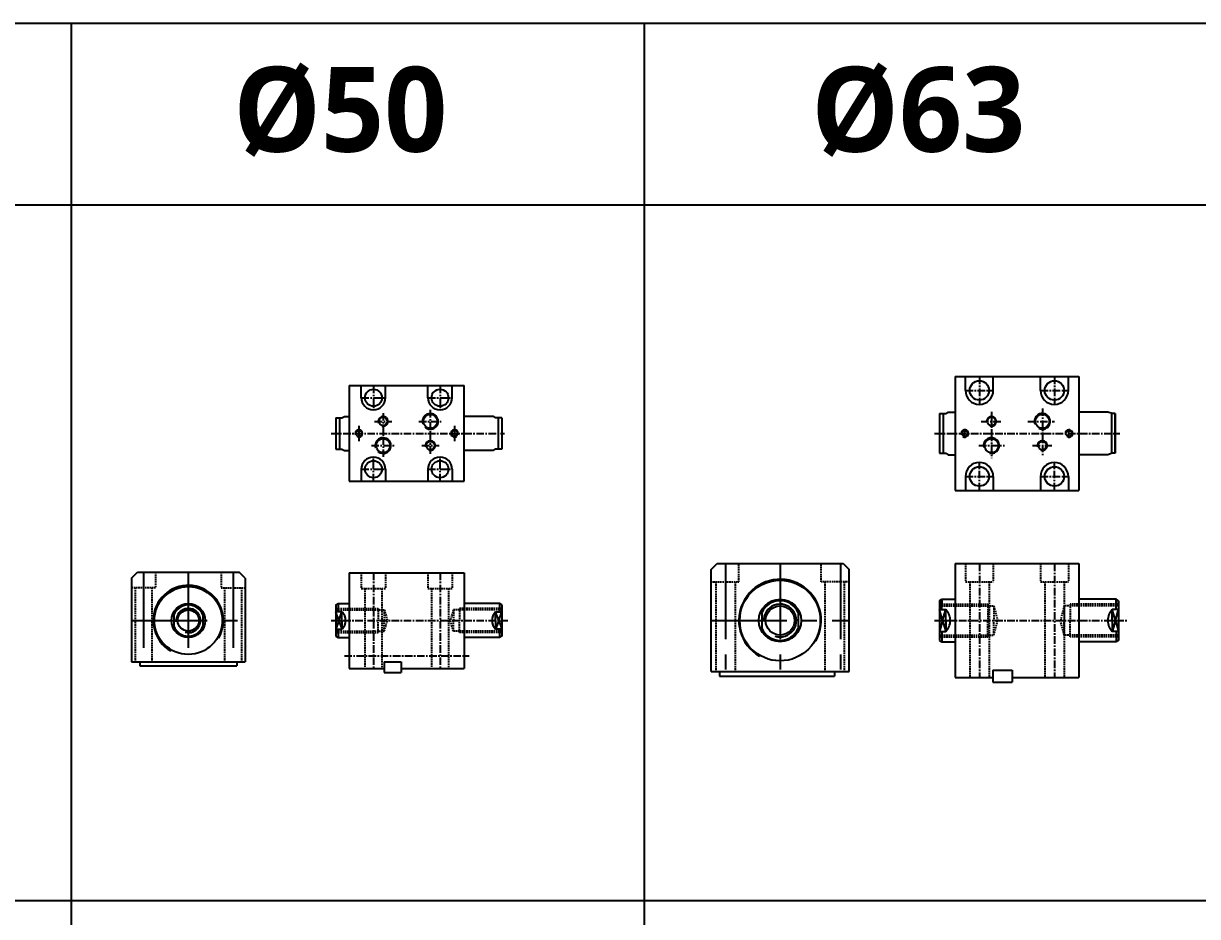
# Model space of a CAD drawing. Extents: x 0 to 3832, y 0 to 1298.
# Drawn here: x 1040 to 2009, y 561 to 1298 of the extents above; entities that cross this region are included whole.
import ezdxf

# ---------------------------------------------------------------- set-up
doc = ezdxf.new("R2010")
doc.units = 0
doc.header["$LTSCALE"] = 5
doc.header["$MEASUREMENT"] = 0
doc.header["$PDMODE"] = 34
for name, pattern in [('CENTER', [2, 1.25, -0.25, 0.25, -0.25]), ('CENTERX2', [4, 2.5, -0.5, 0.5, -0.5]), ('HIDDEN', [0.375, 0.25, -0.125])]:
    doc.linetypes.add(name, pattern=pattern)
doc.layers.get('0').update_dxf_attribs({"linetype": 'CONTINUOUS'})
doc.layers.get('Defpoints').update_dxf_attribs({"linetype": 'CONTINUOUS'})
for name, color, linetype in [('CEN', 1, 'CENTERX2'), ('CL', 1, 'CENTER'), ('HIDDEN', 2, 'HIDDEN'), ('ML', 3, 'CONTINUOUS')]:
    doc.layers.add(name, color=color, linetype=linetype)
doc.styles.add('문자', font='romans.shx')

msp = doc.modelspace()

# ---------------------------------------------------------------- linework, layer by layer
for p, q in [((2594, 1298), (0, 1298)), ((1079.26, 574), (1079.26, 1298)), ((1552.5, 574), (1552.5, 1298)), ((2594, 1148), (0, 1148)), ((1318.5, 989.16), (1318.5, 999.16)), ((1338.5, 989.16), (1338.5, 999.16)), ((1373.5, 989.16), (1373.5, 999.16)), ((1393.5, 989.16), (1393.5, 999.16)), ((1403.5, 920.16), (1403.5, 999.16)), ((1808.93, 1006.66), (1808.93, 973.16)), ((1808.93, 1006.66), (1910.93, 1006.66)), ((1817.43, 995.16), (1817.43, 1006.66)), ((1840.43, 995.16), (1840.43, 1006.66)), ((1879.43, 995.16), (1879.43, 1006.66)), ((1902.43, 995.16), (1902.43, 1006.66)), ((1910.93, 1006.66), (1910.93, 912.66)), ((1427.44, 973.66), (1403.5, 973.66)), ((1429.44, 972.51), (1427.44, 973.66)), ((1434.5, 972.51), (1429.44, 972.51)), ((1431.5, 972.51), (1431.5, 946.82)), ((1434.5, 972.51), (1434.5, 946.82)), ((1795.93, 976.01), (1795.93, 943.32)), ((1795.93, 976.01), (1801.27, 976.01)), ((1798.93, 976.01), (1798.93, 943.32)), ((1801.27, 976.01), (1803.27, 977.16)), ((1803.27, 977.16), (1808.93, 977.16)), ((1808.93, 973.16), (1808.93, 959.66)), ((1934.93, 977.16), (1910.93, 977.16)), ((1910.93, 973.16), (1910.93, 959.66)), ((1938.59, 976.01), (1934.93, 977.16)), ((1937.95, 976.01), (1937.95, 943.32)), ((1940.95, 976.01), (1938.59, 976.01)), ((1940.93, 976.01), (1940.93, 943.32)), ((1940.95, 976.01), (1940.95, 943.32)), ((1808.93, 959.66), (1808.93, 912.66)), ((1427.44, 945.66), (1403.5, 945.66)), ((1429.44, 946.82), (1427.44, 945.66)), ((1434.5, 946.82), (1429.44, 946.82)), ((1795.93, 943.32), (1801.27, 943.32)), ((1801.27, 943.32), (1803.27, 942.16)), ((1803.27, 942.16), (1808.93, 942.16)), ((1934.93, 942.16), (1910.93, 942.16)), ((1938.59, 943.32), (1934.93, 942.16)), ((1940.95, 943.32), (1938.59, 943.32)), ((1318.5, 930.16), (1318.5, 920.16)), ((1338.5, 930.16), (1338.5, 920.16)), ((1373.5, 930.16), (1373.5, 920.16)), ((1393.5, 930.16), (1393.5, 920.16)), ((1817.43, 924.16), (1817.43, 912.66)), ((1840.43, 924.16), (1840.43, 912.66)), ((1879.43, 924.16), (1879.43, 912.66)), ((1902.43, 924.16), (1902.43, 912.66)), ((1808.93, 912.66), (1910.93, 912.66)), ((1128.64, 840.28), (1133.64, 845.28)), ((1133.64, 845.28), (1217.64, 845.28)), ((1222.64, 840.28), (1217.64, 845.28)), ((1607.33, 847.28), (1612.33, 852.28)), ((1607.33, 763.28), (1607.33, 847.28)), ((1612.33, 852.28), (1716.33, 852.28)), ((1716.33, 852.28), (1721.33, 847.28)), ((1721.33, 763.28), (1721.33, 847.28)), ((1808.93, 852.28), (1808.93, 818.78)), ((1808.93, 852.28), (1910.93, 852.28)), ((1910.93, 852.28), (1910.93, 758.28)), ((1128.64, 840.28), (1128.64, 771.28)), ((1222.64, 840.28), (1222.64, 771.28)), ((1432.5, 819.28), (1403.5, 819.28)), ((1434.5, 818.12), (1432.5, 819.28)), ((1432.5, 819.28), (1432.5, 812.49)), ((1434.5, 818.12), (1434.5, 792.43)), ((1795.93, 821.62), (1797.93, 822.78)), ((1795.93, 821.62), (1795.93, 788.93)), ((1797.93, 822.78), (1808.93, 822.78)), ((1797.93, 822.78), (1797.93, 818.78)), ((1797.93, 814.29), (1797.93, 822.78)), ((1797.93, 814.29), (1797.93, 822.78)), ((1808.93, 818.78), (1808.93, 758.28)), ((1941.93, 822.78), (1910.93, 822.78)), ((1941.93, 822.78), (1941.93, 818.78)), ((1943.93, 821.62), (1941.93, 822.78)), ((1941.93, 814.29), (1941.93, 822.78)), ((1941.93, 814.29), (1941.93, 822.78)), ((1943.93, 821.62), (1943.93, 788.93)), ((1163.64, 812.49), (1163.64, 798.07)), ((1187.64, 812.49), (1187.64, 798.07)), ((1649.33, 814.29), (1649.33, 796.26)), ((1679.33, 814.29), (1679.33, 796.26)), ((1795.93, 814.29), (1801.27, 814.29)), ((1801.27, 805.28), (1801.27, 814.29)), ((1801.27, 805.28), (1801.27, 796.26)), ((1938.59, 805.28), (1938.59, 814.29)), ((1943.93, 814.29), (1938.59, 814.29)), ((1938.59, 805.28), (1938.59, 796.26)), ((1432.5, 798.07), (1432.5, 791.28)), ((1795.93, 796.26), (1801.27, 796.26)), ((1797.93, 796.26), (1797.93, 787.78)), ((1797.93, 796.26), (1797.93, 787.78)), ((1943.93, 796.26), (1938.59, 796.26)), ((1941.93, 796.26), (1941.93, 787.78)), ((1941.93, 796.26), (1941.93, 787.78)), ((1432.5, 791.28), (1403.5, 791.28)), ((1434.5, 792.43), (1432.5, 791.28)), ((1795.93, 788.93), (1797.93, 787.78)), ((1797.93, 787.78), (1808.93, 787.78)), ((1941.93, 787.78), (1910.93, 787.78)), ((1943.93, 788.93), (1941.93, 787.78)), ((1128.64, 771.28), (1222.64, 771.28)), ((1135.64, 771.28), (1135.64, 767.78)), ((1135.64, 767.78), (1215.64, 767.78)), ((1202.79, 771.28), (1222.64, 771.28)), ((1215.64, 771.28), (1215.64, 767.78)), ((1607.33, 763.28), (1721.33, 763.28)), ((1614.33, 763.28), (1614.33, 759.28)), ((1614.33, 759.28), (1709.33, 759.28)), ((1709.33, 763.28), (1709.33, 759.28)), ((1808.93, 758.28), (1839.93, 758.28)), ((1839.93, 764.28), (1855.93, 764.28)), ((1839.93, 764.28), (1839.93, 754.28)), ((1855.93, 764.28), (1855.93, 754.29)), ((1855.93, 758.28), (1910.93, 758.28)), ((1839.93, 754.28), (1855.93, 754.28)), ((1079.26, 0), (1079.26, 724)), ((1552.5, 0), (1552.5, 724)), ((2594, 574), (0, 574)), ((2594, 574), (0, 574))]:
    msp.add_line(p, q)
at = {"color": 7}
for p, q in [((1308.5, 999.16), (1403.5, 999.16)), ((1308.5, 999.16), (1308.5, 920.16)), ((1297.5, 972.51), (1297.5, 946.82)), ((1297.5, 972.51), (1302.55, 972.51)), ((1300.5, 972.51), (1300.5, 946.82)), ((1302.55, 972.51), (1304.55, 973.66)), ((1304.55, 973.66), (1308.5, 973.66)), ((1297.5, 946.82), (1302.55, 946.82)), ((1302.55, 946.82), (1304.55, 945.66)), ((1304.55, 945.66), (1308.5, 945.66)), ((1308.5, 920.16), (1403.5, 920.16)), ((1308.5, 844.78), (1403.5, 844.78)), ((1308.5, 844.78), (1308.5, 805.28)), ((1403.5, 844.78), (1403.5, 765.78)), ((1297.5, 818.12), (1299.5, 819.28)), ((1297.5, 818.12), (1297.5, 792.43)), ((1299.5, 819.28), (1308.5, 819.28)), ((1299.5, 819.28), (1299.5, 812.49)), ((1302.55, 812.49), (1297.5, 812.49)), ((1302.55, 805.28), (1302.55, 812.49)), ((1302.55, 805.28), (1302.55, 798.07)), ((1308.5, 805.28), (1308.5, 765.78)), ((1429.44, 805.28), (1429.44, 812.49)), ((1429.44, 812.49), (1434.5, 812.49)), ((1429.44, 805.28), (1429.44, 798.07)), ((1297.5, 798.07), (1302.55, 798.07)), ((1299.5, 798.07), (1299.5, 791.28)), ((1434.5, 798.07), (1429.44, 798.07)), ((1297.5, 792.43), (1299.5, 791.28)), ((1299.5, 791.28), (1308.5, 791.28)), ((1337.5, 771.28), (1351.5, 771.28)), ((1337.5, 771.28), (1337.5, 762.28)), ((1351.5, 771.28), (1351.5, 762.28)), ((1308.5, 765.78), (1337.5, 765.78)), ((1337.5, 762.28), (1351.5, 762.28)), ((1351.5, 765.78), (1403.5, 765.78))]:
    msp.add_line(p, q, dxfattribs=at)
for centre, radius in [((1828.93, 995.16), 8), ((1890.93, 995.16), 8), ((1328.5, 989.16), 7), ((1383.5, 989.16), 7), ((1328.5, 930.16), 7), ((1383.5, 930.16), 7), ((1828.93, 924.16), 8), ((1890.93, 924.16), 8), ((1664.33, 805.28), 33.25), ((1175.64, 805.28), 28), ((1175.64, 805.28), 14), ((1664.33, 805.28), 17.5), ((1664.33, 805.28), 12), ((1175.64, 805.28), 8.75)]:
    msp.add_circle(centre, radius)
for centre, radius in [((1336.5, 969.66), 3.38), ((1375.5, 969.66), 5.75), ((1838.93, 969.66), 3.38), ((1880.93, 969.66), 5.75), ((1316.5, 959.66), 2.5), ((1816.93, 959.66), 2.5), ((1902.93, 959.66), 2.5), ((1336.5, 949.66), 5.75), ((1375.5, 949.66), 3.38), ((1838.93, 949.66), 5.75), ((1880.93, 949.66), 3.38)]:
    msp.add_circle(centre, radius, dxfattribs=at)
for centre, radius, start, end in [((1328.5, 989.16), 10, 180, 0), ((1383.5, 989.16), 10, 180, 0), ((1828.93, 995.16), 11.5, 180, 0), ((1890.93, 995.16), 11.5, 180, 0), ((1328.5, 930.16), 10, 0, 180), ((1383.5, 930.16), 10, 0, 180), ((1828.93, 924.16), 11.5, 0, 180), ((1890.93, 924.16), 11.5, 0, 180), ((1175.64, 805.28), 12.85, 20.9017, 159.0983), ((1664.33, 805.28), 16.35, 23.4086, 156.5914), ((1791.91, 805.24), 13.02, 0.17243, 44.03479), ((1791.91, 805.32), 13.02, 315.96521, 359.82757), ((1947.95, 805.24), 13.02, 135.96521, 179.82757), ((1947.95, 805.32), 13.02, 180.17243, 224.03479), ((1175.64, 805.28), 12.85, 200.9017, 339.0983), ((1664.33, 805.28), 16.35, 203.4086, 336.5914)]:
    msp.add_arc(centre, radius, start, end)
for centre, radius, start, end in [((1395.5, 959.68), 3, 340.56678, 299.7281), ((1295.2, 805.28), 10.3, 315.56707, 44.43293), ((1436.8, 805.28), 10.3, 135.56707, 224.43293)]:
    msp.add_arc(centre, radius, start, end, dxfattribs=at)
at = {"color": 3}
for centre, radius, start, end in [((1175.64, 805.28), 29, 330, 240), ((1664.33, 805.28), 34, 330, 240), ((1175.64, 805.28), 10, 255.47514, 186.60719), ((1664.33, 805.28), 13.5, 251.38671, 183.38561)]:
    msp.add_arc(centre, radius, start, end, dxfattribs=at)
at = {"layer": 'CEN'}
for p, q in [((1816.93, 955.92), (1816.93, 963.19)), ((1902.93, 955.92), (1902.93, 963.19))]:
    msp.add_line(p, q, dxfattribs=at)
at = {"layer": 'CL', "ltscale": 10}
for p, q in [((1138.64, 845.28), (1138.64, 771.28)), ((1175.64, 845.28), (1175.64, 771.28)), ((1212.64, 845.28), (1212.64, 771.28)), ((1619.33, 852.28), (1619.33, 763.28)), ((1664.33, 852.28), (1664.33, 763.28)), ((1714.33, 852.28), (1714.33, 763.28)), ((1128.64, 805.28), (1222.64, 805.28)), ((1607.33, 805.28), (1721.33, 805.28))]:
    msp.add_line(p, q, dxfattribs=at)
at = {"layer": 'Defpoints', "color": 0, "linetype": 'ByBlock'}
for p in [(1375.5, 940.57), (1336.5, 939.67)]:
    msp.add_point(p, dxfattribs=at)
at = {"layer": 'HIDDEN'}
for p, q in [((1148.64, 845.28), (1148.64, 832.28)), ((1202.64, 845.28), (1202.64, 832.28)), ((1318.5, 844.78), (1318.5, 831.78)), ((1338.5, 844.78), (1338.5, 831.78)), ((1373.5, 844.78), (1373.5, 831.78)), ((1393.5, 844.78), (1393.5, 831.78)), ((1630.33, 837.08), (1630.33, 852.28)), ((1698.33, 837.08), (1698.33, 852.28)), ((1817.43, 852.28), (1817.43, 837.08)), ((1840.43, 852.28), (1840.43, 837.08)), ((1879.43, 852.28), (1879.43, 837.08)), ((1902.43, 852.28), (1902.43, 837.08)), ((1607.33, 837.08), (1630.33, 837.08)), ((1611.33, 837.08), (1611.33, 763.28)), ((1627.33, 837.08), (1627.33, 763.28)), ((1721.33, 837.08), (1698.33, 837.08)), ((1701.33, 837.08), (1701.33, 763.28)), ((1717.33, 837.08), (1717.33, 763.28)), ((1817.43, 837.08), (1840.43, 837.08)), ((1820.93, 837.08), (1820.93, 758.28)), ((1836.93, 837.08), (1836.93, 758.28)), ((1879.43, 837.08), (1902.43, 837.08)), ((1882.93, 837.08), (1882.93, 758.28)), ((1898.93, 837.08), (1898.93, 758.28)), ((1148.64, 832.28), (1128.64, 832.28)), ((1131.64, 832.28), (1131.64, 771.28)), ((1145.64, 832.28), (1145.64, 771.28)), ((1202.64, 832.28), (1222.64, 832.28)), ((1205.64, 832.28), (1205.64, 771.28)), ((1219.64, 832.28), (1219.64, 771.28)), ((1318.5, 831.78), (1338.5, 831.78)), ((1321.5, 831.98), (1321.5, 765.78)), ((1335.5, 831.78), (1335.5, 765.78)), ((1373.5, 831.78), (1393.5, 831.78)), ((1376.5, 831.98), (1376.5, 765.78)), ((1390.5, 831.78), (1390.5, 765.78)), ((1297.5, 815.28), (1332.5, 815.28)), ((1332.5, 815.28), (1332.5, 805.28)), ((1434.5, 815.28), (1399.5, 815.28)), ((1399.5, 815.28), (1399.5, 805.28)), ((1795.93, 818.78), (1835.93, 818.78)), ((1795.93, 817.28), (1840.93, 817.28)), ((1835.93, 818.78), (1835.93, 805.28)), ((1840.93, 817.28), (1840.93, 805.28)), ((1840.93, 817.28), (1843.97, 805.28)), ((1898.93, 817.28), (1895.89, 805.28)), ((1943.93, 817.28), (1898.93, 817.28)), ((1898.93, 817.28), (1898.93, 805.28)), ((1903.93, 818.78), (1903.93, 805.28)), ((1943.93, 818.78), (1903.93, 818.78)), ((1297.5, 814.03), (1332.5, 814.03)), ((1332.5, 814.03), (1337.5, 814.03)), ((1332.5, 795.28), (1332.5, 805.28)), ((1337.5, 814.03), (1337.5, 805.28)), ((1337.5, 814.03), (1340.05, 805.28)), ((1337.5, 796.53), (1340.05, 805.28)), ((1337.5, 796.53), (1337.5, 805.28)), ((1394.5, 814.03), (1391.95, 805.28)), ((1394.5, 796.53), (1391.95, 805.28)), ((1394.5, 814.03), (1394.5, 805.28)), ((1399.5, 814.03), (1394.5, 814.03)), ((1394.5, 796.53), (1394.5, 805.28)), ((1434.5, 814.03), (1399.5, 814.03)), ((1399.5, 795.28), (1399.5, 805.28)), ((1835.93, 791.78), (1835.93, 805.28)), ((1840.93, 793.28), (1843.97, 805.28)), ((1840.93, 793.28), (1840.93, 805.28)), ((1898.93, 793.28), (1895.89, 805.28)), ((1898.93, 793.28), (1898.93, 805.28)), ((1903.93, 791.78), (1903.93, 805.28)), ((1297.5, 796.53), (1332.5, 796.53)), ((1297.5, 795.28), (1332.5, 795.28)), ((1332.5, 796.53), (1337.5, 796.53)), ((1399.5, 796.53), (1394.5, 796.53)), ((1434.5, 796.53), (1399.5, 796.53)), ((1434.5, 795.28), (1399.5, 795.28)), ((1795.93, 793.28), (1840.93, 793.28)), ((1795.93, 791.78), (1835.93, 791.78)), ((1943.93, 793.28), (1898.93, 793.28)), ((1943.93, 791.78), (1903.93, 791.78))]:
    msp.add_line(p, q, dxfattribs=at)
at = {"layer": 'ML', "color": 1, "linetype": 'CENTER'}
for p, q in [((1328.5, 999.16), (1328.5, 979.16)), ((1383.5, 999.16), (1383.5, 979.16)), ((1828.93, 1006.66), (1828.93, 983.66)), ((1890.93, 1006.66), (1890.93, 983.66)), ((1318.5, 989.16), (1338.5, 989.16)), ((1373.5, 989.16), (1393.5, 989.16)), ((1817.43, 995.16), (1840.43, 995.16)), ((1879.43, 995.16), (1902.43, 995.16)), ((1880.93, 980.39), (1880.93, 941.67)), ((1329.52, 969.66), (1343.81, 969.66)), ((1336.5, 976.54), (1336.5, 939.67)), ((1365.98, 969.66), (1384.53, 969.66)), ((1375.5, 979.05), (1375.5, 942.57)), ((1830.32, 969.66), (1847.62, 969.66)), ((1838.93, 977.62), (1838.93, 973.16)), ((1838.93, 973.16), (1838.93, 959.66)), ((1869, 969.66), (1890.91, 969.66)), ((1316.5, 965.92), (1316.5, 953.38)), ((1395.5, 965.94), (1395.5, 953.39)), ((1293.5, 959.66), (1436.76, 959.66)), ((1791.93, 959.66), (1944.85, 959.66)), ((1838.93, 959.66), (1838.93, 939.37)), ((1326.82, 949.66), (1345.94, 949.66)), ((1368.49, 949.66), (1382.79, 949.66)), ((1828.48, 949.66), (1849.7, 949.66)), ((1872.92, 949.66), (1888.84, 949.66)), ((1328.5, 920.16), (1328.5, 940.16)), ((1383.5, 920.16), (1383.5, 940.16)), ((1828.93, 912.66), (1828.93, 935.66)), ((1890.93, 912.66), (1890.93, 935.66)), ((1318.5, 930.16), (1338.5, 930.16)), ((1373.5, 930.16), (1393.5, 930.16)), ((1817.43, 924.16), (1840.43, 924.16)), ((1879.43, 924.16), (1902.43, 924.16)), ((1328.5, 844.87), (1328.5, 765.68)), ((1383.5, 844.87), (1383.5, 765.68)), ((1828.93, 852.28), (1828.93, 758.28)), ((1890.93, 852.28), (1890.93, 758.28)), ((1293.5, 805.28), (1439.43, 805.28)), ((1791.93, 805.28), (1950.58, 805.28)), ((1304.5, 776.28), (1407.5, 776.28))]:
    msp.add_line(p, q, dxfattribs=at)
at = {"layer": 'ML'}
for p, q in [((1300.03, 805.28), (1297.5, 812.49)), ((1300.03, 805.28), (1297.5, 798.07)), ((1300.03, 805.28), (1302.55, 812.49)), ((1300.03, 805.28), (1302.55, 798.07)), ((1431.97, 805.28), (1429.44, 812.49)), ((1431.97, 805.28), (1429.44, 798.07)), ((1431.97, 805.28), (1434.5, 812.49)), ((1431.97, 805.28), (1434.5, 798.07)), ((1798.6, 805.28), (1795.93, 814.29)), ((1798.6, 805.28), (1795.93, 796.26)), ((1798.6, 805.28), (1801.27, 814.29)), ((1798.6, 805.28), (1801.27, 796.26)), ((1941.26, 805.28), (1938.59, 814.29)), ((1941.26, 805.28), (1938.59, 796.26)), ((1941.26, 805.28), (1943.93, 814.29)), ((1941.26, 805.28), (1943.93, 796.26))]:
    msp.add_line(p, q, dxfattribs=at)
msp.add_circle((1395.5, 959.68), 2.5, dxfattribs=at)
for centre, radius, start, end in [((1336.5, 969.66), 4, 254.81926, 200.5577), ((1375.5, 969.66), 6.5, 225.69804, 198.6031), ((1838.93, 969.66), 4, 251.2851, 194.34009), ((1880.93, 969.66), 6.5, 244.15299, 199.98067), ((1316.5, 959.66), 3, 240.2719, 199.43322), ((1816.93, 959.66), 3, 238.79295, 198.27325), ((1902.93, 959.66), 3, 238.79295, 198.27325), ((1336.5, 949.66), 6.5, 228.47394, 197.50074), ((1375.5, 949.66), 4, 251.2851, 194.34009), ((1838.93, 949.66), 6.5, 255.37948, 194.04628), ((1880.93, 949.66), 4, 251.2851, 194.34009)]:
    msp.add_arc(centre, radius, start, end, dxfattribs=at)

# ---------------------------------------------------------------- texts
at = {"char_height": 70, "attachment_point": 1, "style": '문자'}
for s, insert in [('{\\fMalgun Gothic|b1|i0|c129|p50;%%C50}', (1212.69, 1262.16)), ('{\\fMalgun Gothic|b1|i0|c129|p50;%%C63}', (1690.05, 1262.16))]:
    msp.add_mtext_dynamic_manual_height_columns(s, width=124.5326, gutter_width=16, heights=[-75.56], dxfattribs=dict(at, insert=insert))

doc.saveas('drawing.dxf')
